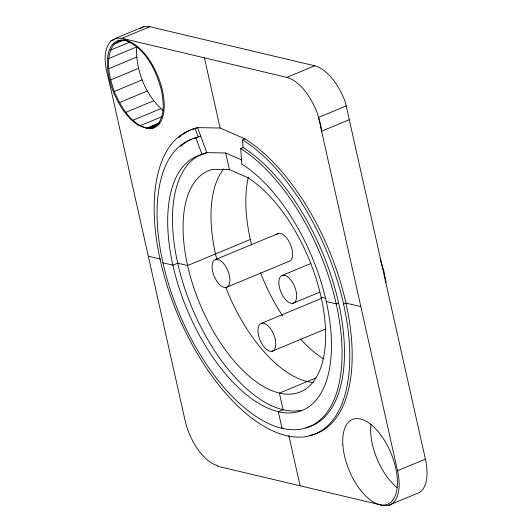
<?xml version="1.0" encoding="UTF-8"?>
<svg xmlns="http://www.w3.org/2000/svg" width="532" height="532" viewBox="0 0 532 532"><rect width="100%" height="100%" fill="white"/><g stroke="black" fill="none" stroke-linecap="round" stroke-linejoin="round"><path stroke-width="0.8" d="M159.42 122.892L146.613 128.219C130.187 123.444 120.811 106.207 114.26 91.497C109.186 76.635 104.279 58.088 114.094 44.109L119.215 40.791L125.512 40.452C145.981 48.299 156.135 70.676 161.515 90.533C163.849 103.022 165.572 120.019 153.416 128.072L151.846 128.152L156.368 126.277M110.955 40.898C100.475 53.313 106.626 70.623 109.851 84.522L185.043 420.3A42.387 20.874 67.4 0 0 217.502 465.46L217.681 466.258L382.481 505.353L388.387 505.4L416.27 493.816A43.172 21.267 67.4 0 0 425.407 459.123L345.295 101.984A44.149 21.746 67.4 0 0 314.705 65.808L149.904 26.706L143.853 26.6L115.969 38.184L110.955 40.898L114.719 39.328M140.268 28.535L143.853 26.6M151.567 128.305L158.543 124.754A46.902 23.102 67.4 0 0 158.376 77.366A46.902 23.102 67.4 0 0 125.512 40.452A47.009 23.155 67.4 0 0 108.062 72.432A47.009 23.155 67.4 0 0 138.007 125.087C144.052 127.587 150.815 130.4 156.84 126.111M149.904 26.706L122.021 38.291L115.969 38.184M114.094 44.109L123.89 40.04M110.483 50.174L130.074 42.028M108.628 58.573L136.511 46.982C135.707 70.556 145.416 95.175 163.344 110.689M108.668 68.734L136.551 57.143M110.583 79.96L138.473 68.375M114.26 91.497L142.144 79.913M119.434 102.55L147.324 90.965M125.765 112.372L153.648 100.787M132.814 120.285L160.697 108.701M140.096 125.758L161.954 116.674M147.125 128.411L158.43 123.717M149.698 128.272L157.984 124.827M128.704 41.21L122.021 38.291L286.821 77.393L314.705 65.808M244.973 138.879L242.579 139.869A164.302 80.924 67.4 0 1 346.658 388.107A164.302 80.924 67.4 0 1 196.647 352.517A164.302 80.924 67.4 0 1 195.184 128.624L197.578 127.627L220.108 128.026L244.973 138.879A164.302 80.924 67.4 0 1 346.266 304.51A164.302 80.924 67.4 0 1 309.704 435.422M242.579 139.869L243.091 147.597L240.697 148.594A155.391 76.535 67.4 0 1 339.13 383.366A155.391 76.535 67.4 0 1 197.252 349.704A155.391 76.535 67.4 0 1 195.869 137.954L200.657 135.966M240.697 148.594L241.721 164.049A137.569 67.757 67.4 0 1 328.862 371.895A137.569 67.757 67.4 0 1 203.257 342.096A137.569 67.757 67.4 0 1 202.034 154.632L206.822 152.637L225.688 152.977L242.047 160.112M346.432 105.815L318.548 117.406L397.524 470.714A43.172 21.267 67.4 0 1 388.387 505.4M349.517 119.62L321.634 131.205L320.636 124.435L317.411 113.569A44.149 21.746 67.4 0 0 286.821 77.393M250.346 239.48L187.643 265.528L177.715 263.174L172.927 265.162L162.998 262.808M215.839 259.443L278.542 233.388M226.193 287.453A14.969 7.375 67.4 0 0 229.358 275.43A14.969 7.375 67.4 0 0 220.155 260.467L217.894 259.476A14.969 7.375 67.4 0 0 212.674 271.466A14.969 7.375 67.4 0 0 224.138 287.42L226.193 287.453L288.889 261.398A14.969 7.375 67.4 0 0 292.055 249.375A14.969 7.375 67.4 0 0 282.858 234.413L280.59 233.422A14.969 7.375 67.4 0 0 276.84 234.306M282.578 275.277L284.633 275.31A14.969 7.375 67.4 0 1 296.098 291.263A14.969 7.375 67.4 0 1 290.878 303.253L288.61 302.262A14.969 7.375 67.4 0 1 279.413 287.3A14.969 7.375 67.4 0 1 282.578 275.277L310.868 263.52M292.926 303.287L319.692 292.168M261.697 323.237L321.341 298.459M243.091 147.597A155.391 76.535 67.4 0 1 338.591 302.908L336.197 303.898L326.262 301.544M343.552 304.085L345.946 303.087L360.842 306.625M272.052 351.253L325.577 329.009M315.576 378.079L279.367 393.128L283.084 409.753L278.296 411.748L282.013 428.373L283.21 427.881M397.524 470.714L425.407 459.123M229.405 169.602L212.98 169.316A119.753 58.979 67.4 0 0 214.044 332.5A119.753 58.979 67.4 0 0 323.383 358.442A119.753 58.979 67.4 0 0 247.526 177.508L229.405 169.602L225.688 152.977M148.362 256.211L160.504 259.091M321.122 297.202L325.704 298.286M195.184 128.624L198.263 136.963A155.391 76.535 67.4 0 0 192.917 138.639M195.869 137.954L202.034 154.632M380.074 258.519L383.825 271.147A119.753 58.979 67.4 0 1 386.066 282.725M204.421 57.842L220.108 128.026M288.836 435.495L300.081 485.809M313.235 382.515A119.753 58.979 67.4 0 1 225.721 287.233M216.843 259.463A119.753 58.979 67.4 0 1 223.693 168.93M323.31 358.768A119.753 58.979 67.4 0 1 300.533 339.17M282.618 315.948A119.753 58.979 67.4 0 1 260.534 272.763M251.656 244.999A119.753 58.979 67.4 0 1 248.331 177.149M301.192 410.258A137.569 67.757 67.4 0 1 187.49 296.297A137.569 67.757 67.4 0 1 206.822 152.637L197.578 127.627A164.302 80.924 67.4 0 0 190.629 129.948M180.614 146.493A155.391 76.535 67.4 0 1 191.434 139.264M338.591 302.908A155.391 76.535 67.4 0 1 305.714 427.755M397.012 487.512A45.925 22.623 67.4 0 1 370.904 424.29M178.918 137.708A164.302 80.924 67.4 0 1 181.465 135.507M182.789 134.49A164.302 80.924 67.4 0 1 189.139 130.633M275.217 339.223L274.126 335.539A14.969 7.375 67.4 0 0 263.752 323.276A14.969 7.375 67.4 0 0 258.007 331.715L258.532 335.266A14.969 7.375 67.4 0 0 269.997 351.213A14.969 7.375 67.4 0 0 275.217 339.223M342.867 444.865A45.925 22.623 67.4 0 0 385.946 504.795A45.925 22.623 67.4 0 0 381.391 435.808A45.925 22.623 67.4 0 0 342.867 444.865"/></g></svg>
